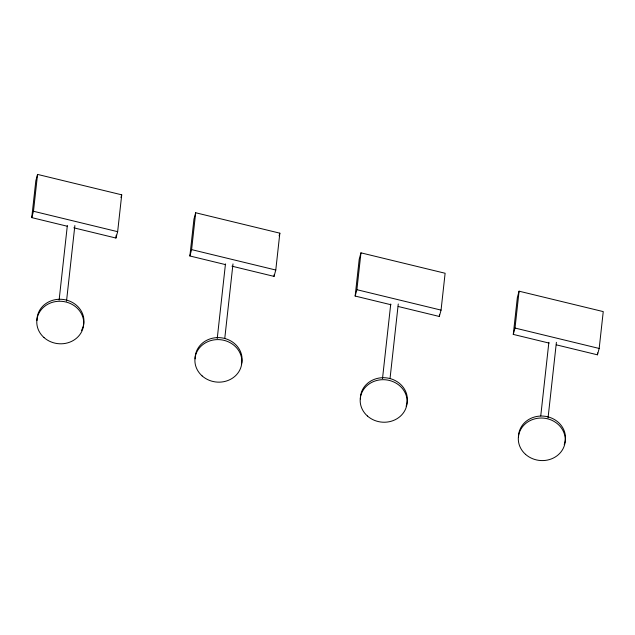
<?xml version="1.0" encoding="UTF-8"?>
<svg xmlns="http://www.w3.org/2000/svg" width="635" height="635" viewBox="0 0 635 635"><rect width="100%" height="100%" fill="white"/><g stroke="black" fill="none" stroke-linecap="round" stroke-linejoin="round"><path stroke-width="0.95" d="M67.508 226.298L31.75 217.622L35.822 180.769L37.552 174.411L121.722 194.826L117.65 231.68L115.919 238.038L73.835 227.83M31.75 217.622L33.48 211.264L37.552 174.411M59.111 300.125L67.342 225.552M66.524 301.109L74.866 225.56M115.919 238.038L116.237 235.125M225.631 264.644L189.881 255.976L193.945 219.123L195.683 212.757L279.844 233.172L275.78 270.026L274.042 276.384L231.965 266.184M189.881 255.976L191.611 249.619L195.683 212.757M217.233 338.471L225.473 263.898M224.758 338.479L232.989 263.906M274.042 276.384L274.256 274.447M390.906 304.729L355.155 296.053L359.219 259.199L360.958 252.841L445.119 273.256L441.055 310.11L439.317 316.468L398.193 306.491M355.155 296.053L356.886 289.695L360.958 252.841M382.508 378.555L390.747 303.982M390.033 378.563L398.264 303.99M439.317 316.468L439.531 314.531M549.037 343.075L513.278 334.407L517.35 297.545L519.081 291.187L603.25 311.602L599.178 348.456L597.448 354.814L556.323 344.845M513.278 334.407L515.017 328.049L519.081 291.187M540.75 415.917L548.87 342.328M548.053 417.886L556.395 342.336M597.448 354.814L597.662 352.877M120.975 197.548L121.722 194.826M279.106 235.895L279.844 233.172M33.48 211.264L117.65 231.68M191.611 249.619L275.78 270.026M356.886 289.695L441.055 310.11M515.017 328.049L599.178 348.456M36.989 320.516A23.511 21.257 6.3 0 1 65.572 299.871A23.511 21.257 6.3 0 1 81.518 330.39M195.12 358.862A23.511 21.257 6.3 0 1 221.17 337.788A23.511 21.257 6.3 0 1 241.403 364.419M518.517 437.293A23.511 21.257 6.3 0 1 545.592 416.362A23.511 21.257 6.3 0 1 564.229 444.619M360.394 398.947A23.511 21.257 6.3 0 1 387.461 378.015A23.511 21.257 6.3 0 1 406.106 406.265M43.998 337.558A23.511 21.257 6.3 0 0 83.058 328.057A23.511 21.257 6.3 0 0 53.697 301.966A23.511 21.257 6.3 0 0 43.998 337.558M202.12 375.912A23.511 21.257 6.3 0 0 241.181 366.403A23.511 21.257 6.3 0 0 211.828 340.312A23.511 21.257 6.3 0 0 202.12 375.912M525.526 454.342A23.511 21.257 6.3 0 0 564.586 444.833A23.511 21.257 6.3 0 0 535.226 418.743A23.511 21.257 6.3 0 0 525.526 454.342M367.395 415.988A23.511 21.257 6.3 0 0 406.456 406.487A23.511 21.257 6.3 0 0 377.103 380.397A23.511 21.257 6.3 0 0 367.395 415.988"/></g></svg>
